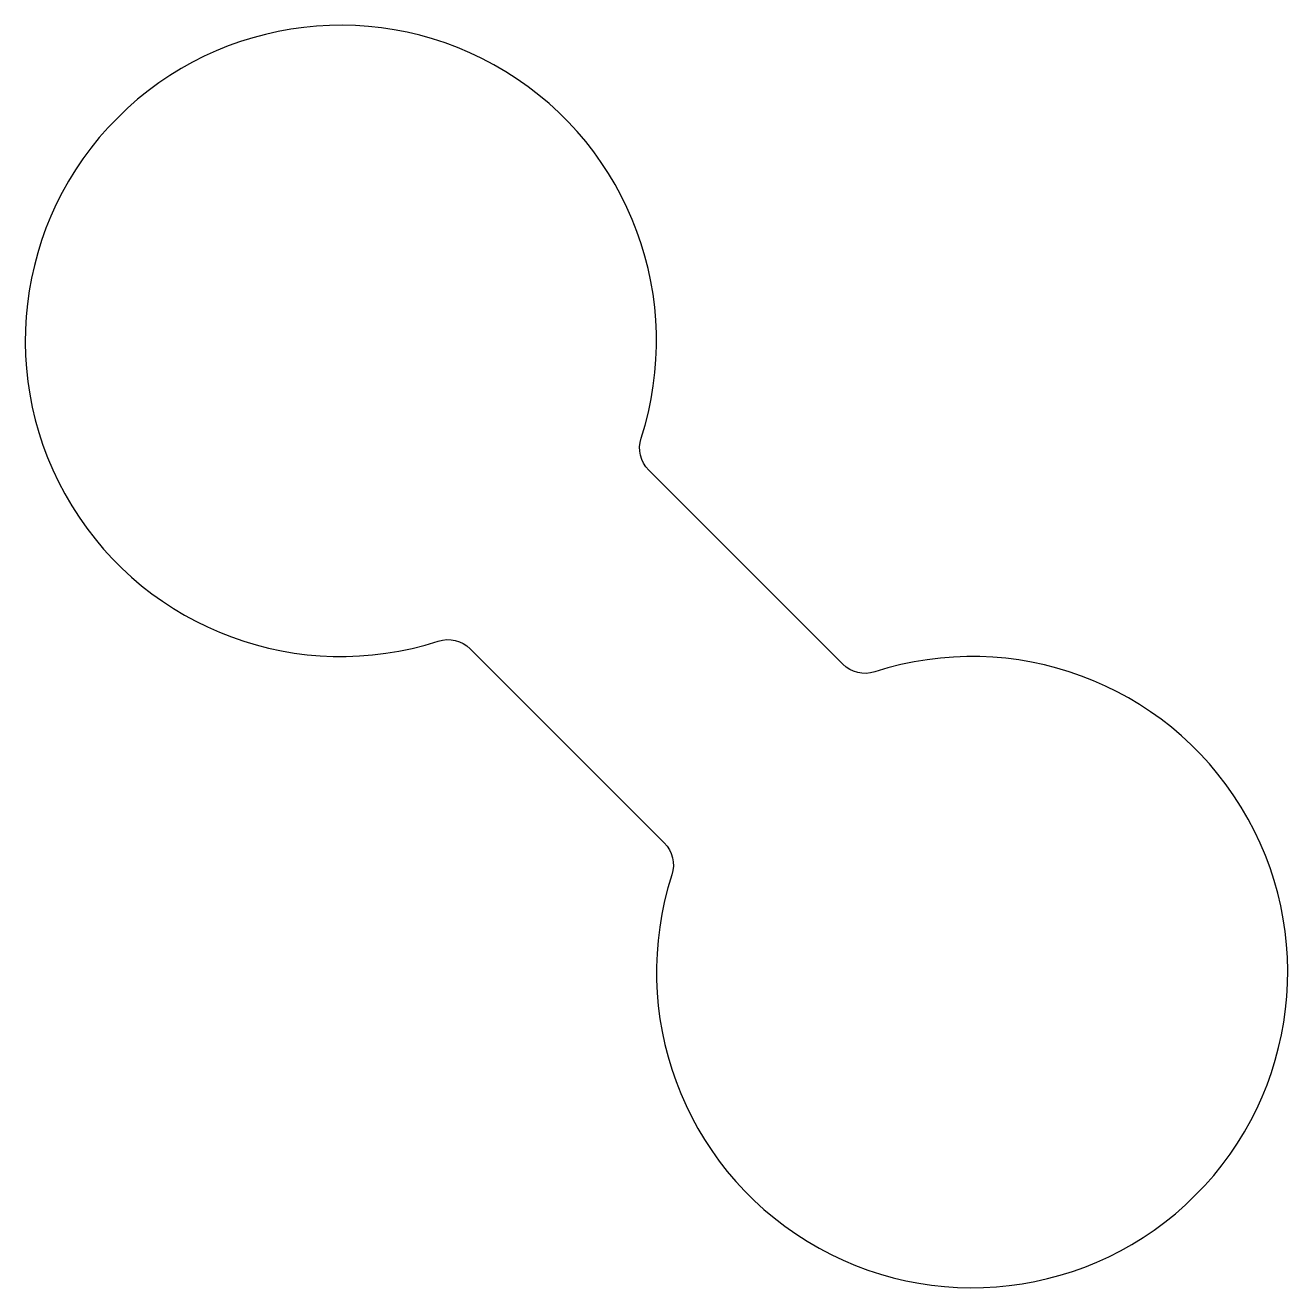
# Model space of a CAD drawing. Header units: millimetres. Extents: x 0 to 80, y 0 to 80.
import ezdxf

# ---------------------------------------------------------------- set-up
doc = ezdxf.new("R2010")
doc.units = ezdxf.units.MM
doc.layers.get('0').update_dxf_attribs({"linetype": 'CONTINUOUS'})

msp = doc.modelspace()

# ---------------------------------------------------------------- linework, layer by layer
msp.add_lwpolyline([(28.2, 40.487), (40.487, 28.2, -0.281861), (40.975, 26.168, 4.159592), (53.832, 39.025, -0.281861), (51.8, 39.513), (39.513, 51.8, -0.281861), (39.025, 53.832, 4.159592), (26.168, 40.975, -0.281861)], format="xyb", close=True)

doc.saveas('drawing.dxf')
